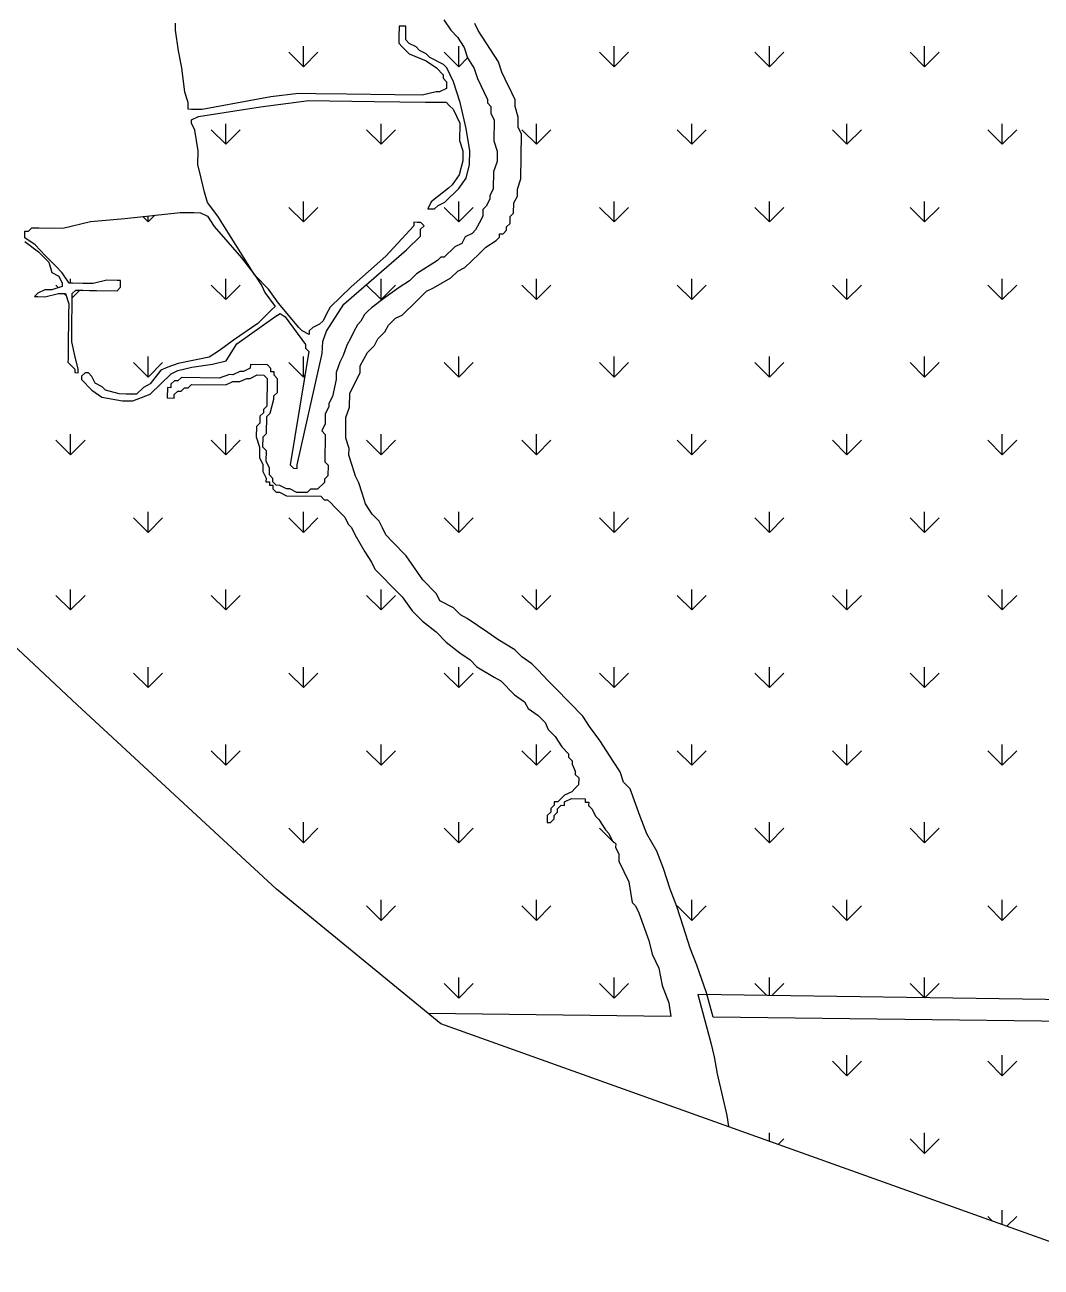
# Model space of a CAD drawing. Header units: metres. Extents: x 266558 to 272991, y 2129469 to 2134388.
# Drawn here: x 269624 to 270800, y 2129626 to 2131063 of the extents above; entities that cross this region are included whole.
import ezdxf

# ---------------------------------------------------------------- set-up
doc = ezdxf.new("R2010")
doc.units = ezdxf.units.M
doc.layers.add('MANGROOVES', color=112, linetype='Continuous')

msp = doc.modelspace()

# ---------------------------------------------------------------- linework, layer by layer
at = {"color": 3}
msp.add_lwpolyline([(270892.3, 2129625.8), (270105.5, 2129907.5), (269915.2, 2130063.3), (269685, 2130276.3), (269254.8, 2130679.7)], dxfattribs=at)
at = {"layer": 'MANGROOVES'}
for p, q in [((270109, 2131069.1, 3), (270116.8, 2131057.1, 3)), ((269798.5, 2131057.2, 3), (269798.6, 2131065.1, 3)), ((269802.2, 2131033.2, 3), (269798.5, 2131057.2, 3)), ((270057.1, 2131061.8, 3), (270057, 2131049.9, 3)), ((270065.1, 2131061.7, 3), (270057.1, 2131061.8, 3)), ((270064.9, 2131045.8, 3), (270065.1, 2131061.7, 3)), ((270116.8, 2131057.1, 3), (270124.6, 2131049, 3)), ((270148.6, 2131056.7, 3), (270144.7, 2131064.7, 3)), ((270172, 2131020.5, 3), (270148.6, 2131056.7, 3)), ((270057, 2131049.9, 3), (270056.9, 2131041.9, 3)), ((270056.9, 2131041.9, 3), (270060.8, 2131037.9, 3)), ((270060.8, 2131037.9, 3), (270064.7, 2131033.9, 3)), ((270068.8, 2131041.8, 3), (270064.9, 2131045.8, 3)), ((270076.7, 2131037.7, 3), (270068.8, 2131041.8, 3)), ((270080.7, 2131033.6, 3), (270076.7, 2131037.7, 3)), ((270124.6, 2131049, 3), (270132.4, 2131037, 3)), ((269805.9, 2131013.3, 3), (269802.2, 2131033.2, 3)), ((270064.7, 2131033.9, 3), (270068.7, 2131029.8, 3)), ((270068.7, 2131029.8, 3), (270088.5, 2131021.6, 3)), ((270088.6, 2131029.6, 3), (270080.7, 2131033.6, 3)), ((270092.5, 2131025.5, 3), (270088.6, 2131029.6, 3)), ((270108.3, 2131017.4, 3), (270092.5, 2131025.5, 3)), ((270132.4, 2131037, 3), (270136.2, 2131025, 3)), ((270136.2, 2131025, 3), (270144, 2131012.9, 3)), ((269809.5, 2130985.4, 3), (269805.9, 2131013.3, 3)), ((270088.5, 2131021.6, 3), (270100.3, 2131013.5, 3)), ((270100.3, 2131013.5, 3), (270108.1, 2131005.4, 3)), ((270112.2, 2131013.3, 3), (270108.3, 2131017.4, 3)), ((270120, 2130997.3, 3), (270112.2, 2131013.3, 3)), ((270144, 2131012.9, 3), (270147.9, 2131001, 3)), ((270175.8, 2131008.6, 3), (270172, 2131020.5, 3)), ((270179.7, 2131000.5, 3), (270175.8, 2131008.6, 3)), ((270108.1, 2131005.4, 3), (270108.1, 2131001.5, 3)), ((270108.1, 2131001.5, 3), (270112, 2130997.4, 3)), ((270112, 2130997.4, 3), (270112, 2130993.5, 3)), ((270127.6, 2130973.4, 3), (270120, 2130997.3, 3)), ((270147.9, 2131001, 3), (270151.7, 2130992.9, 3)), ((270187.4, 2130984.5, 3), (270179.7, 2131000.5, 3)), ((269813.3, 2130973.4, 3), (269809.5, 2130985.4, 3)), ((269908.9, 2130980.1, 3), (269869, 2130972.7, 3)), ((269940.8, 2130983.7, 3), (269908.9, 2130980.1, 3)), ((269960.7, 2130983.5, 3), (269940.8, 2130983.7, 3)), ((269996.5, 2130983, 3), (269960.7, 2130983.5, 3)), ((270052.2, 2130982.3, 3), (269996.5, 2130983, 3)), ((270084, 2130981.9, 3), (270052.2, 2130982.3, 3)), ((270099.9, 2130985.7, 3), (270084, 2130981.9, 3)), ((270103.9, 2130985.6, 3), (270099.9, 2130985.7, 3)), ((270111.9, 2130989.5, 3), (270103.9, 2130985.6, 3)), ((270112, 2130993.5, 3), (270111.9, 2130989.5, 3)), ((270151.7, 2130992.9, 3), (270159.5, 2130976.9, 3)), ((270191.3, 2130976.5, 3), (270187.4, 2130984.5, 3)), ((269813.2, 2130965.5, 3), (269813.3, 2130969.4, 3)), ((269817.2, 2130965.4, 3), (269813.2, 2130965.5, 3)), ((269813.3, 2130969.4, 3), (269813.3, 2130973.4, 3)), ((269825.2, 2130965.3, 3), (269817.2, 2130965.4, 3)), ((269825.1, 2130957.3, 3), (269896.8, 2130968.4, 3)), ((269829.2, 2130965.2, 3), (269825.2, 2130965.3, 3)), ((269869, 2130972.7, 3), (269829.2, 2130965.2, 3)), ((269896.8, 2130968.4, 3), (269952.6, 2130975.6, 3)), ((269952.6, 2130975.6, 3), (269976.5, 2130975.3, 3)), ((269976.5, 2130975.3, 3), (270028.2, 2130974.6, 3)), ((270028.2, 2130974.6, 3), (270087.8, 2130973.9, 3)), ((270087.8, 2130973.9, 3), (270099.8, 2130973.7, 3)), ((270099.8, 2130973.7, 3), (270111.7, 2130973.6, 3)), ((270111.7, 2130973.6, 3), (270115.6, 2130969.5, 3)), ((270115.6, 2130969.5, 3), (270119.6, 2130965.5, 3)), ((270119.6, 2130965.5, 3), (270127.3, 2130949.5, 3)), ((270134.7, 2130943.4, 3), (270127.6, 2130973.4, 3)), ((270159.5, 2130976.9, 3), (270159.4, 2130973, 3)), ((270159.4, 2130973, 3), (270163.4, 2130968.9, 3)), ((270163.4, 2130968.9, 3), (270163.3, 2130961, 3)), ((270191.2, 2130968.6, 3), (270191.3, 2130976.5, 3)), ((270195, 2130956.6, 3), (270191.2, 2130968.6, 3)), ((269817, 2130949.5, 3), (269817.1, 2130953.5, 3)), ((269817.1, 2130953.5, 3), (269825.1, 2130957.3, 3)), ((270163.3, 2130961, 3), (270167.1, 2130953, 3)), ((270167.1, 2130953, 3), (270166.8, 2130929.1, 3)), ((270194.9, 2130944.7, 3), (270195, 2130956.6, 3)), ((269820.9, 2130941.5, 3), (269817, 2130949.5, 3)), ((269824.6, 2130917.6, 3), (269820.9, 2130941.5, 3)), ((270127.3, 2130949.5, 3), (270127.1, 2130929.6, 3)), ((270138.8, 2130917.5, 3), (270134.7, 2130943.4, 3)), ((270198.8, 2130936.6, 3), (270194.9, 2130944.7, 3)), ((270198.1, 2130884.9, 3), (270198.8, 2130936.6, 3)), ((270127.1, 2130929.6, 3), (270130.9, 2130917.6, 3)), ((270166.8, 2130929.1, 3), (270170.7, 2130917.1, 3)), ((269824.4, 2130901.6, 3), (269824.6, 2130917.6, 3)), ((270130.9, 2130917.6, 3), (270130.7, 2130905.7, 3)), ((270138.6, 2130901.6, 3), (270138.8, 2130917.5, 3)), ((270170.7, 2130917.1, 3), (270170.5, 2130905.2, 3)), ((269828.1, 2130885.7, 3), (269824.4, 2130901.6, 3)), ((270130.7, 2130905.7, 3), (270126.6, 2130889.8, 3)), ((270134.5, 2130885.7, 3), (270138.6, 2130901.6, 3)), ((270170.5, 2130905.2, 3), (270166.4, 2130893.3, 3)), ((269831.9, 2130869.7, 3), (269828.1, 2130885.7, 3)), ((270126.6, 2130889.8, 3), (270118.4, 2130878, 3)), ((270126.4, 2130873.9, 3), (270134.5, 2130885.7, 3)), ((270166.4, 2130893.3, 3), (270166.1, 2130873.4, 3)), ((270194, 2130873, 3), (270198.1, 2130884.9, 3)), ((269835.7, 2130857.7, 3), (269831.9, 2130869.7, 3)), ((270114.4, 2130874.1, 3), (270094.3, 2130858.4, 3)), ((270110.2, 2130858.2, 3), (270126.4, 2130873.9, 3)), ((270118.4, 2130878, 3), (270114.4, 2130874.1, 3)), ((270166.1, 2130873.4, 3), (270162, 2130865.5, 3)), ((270162, 2130865.5, 3), (270162, 2130861.5, 3)), ((270189.8, 2130857.2, 3), (270193.9, 2130865.1, 3)), ((270193.9, 2130865.1, 3), (270194, 2130873, 3)), ((269847.5, 2130841.7, 3), (269835.7, 2130857.7, 3)), ((270094.3, 2130858.4, 3), (270090.2, 2130850.5, 3)), ((270090.2, 2130850.5, 3), (270098.2, 2130850.4, 3)), ((270098.2, 2130850.4, 3), (270102.2, 2130854.3, 3)), ((270102.2, 2130854.3, 3), (270110.2, 2130858.2, 3)), ((270157.9, 2130853.6, 3), (270153.9, 2130849.7, 3)), ((270162, 2130861.5, 3), (270157.9, 2130853.6, 3)), ((270189.6, 2130845.2, 3), (270189.8, 2130857.2, 3)), ((269700.2, 2130835.6, 3), (269740, 2130839.1, 3)), ((269740, 2130839.1, 3), (269771.9, 2130842.6, 3)), ((269771.9, 2130842.6, 3), (269803.8, 2130846.2, 3)), ((269803.8, 2130846.2, 3), (269807.7, 2130846.2, 3)), ((269807.7, 2130846.2, 3), (269815.7, 2130846.1, 3)), ((269815.7, 2130846.1, 3), (269819.7, 2130846, 3)), ((269819.7, 2130846, 3), (269827.6, 2130845.9, 3)), ((269827.6, 2130845.9, 3), (269835.5, 2130841.8, 3)), ((269835.5, 2130841.8, 3), (269843.3, 2130829.8, 3)), ((269855.3, 2130829.6, 3), (269847.5, 2130841.7, 3)), ((270153.8, 2130841.7, 3), (270149.7, 2130833.8, 3)), ((270153.9, 2130849.7, 3), (270153.8, 2130841.7, 3)), ((270185.5, 2130833.4, 3), (270185.6, 2130841.3, 3)), ((270185.6, 2130841.3, 3), (270189.6, 2130845.2, 3)), ((269624.4, 2130820.7, 3), (269624.5, 2130824.6, 3)), ((269624.5, 2130824.6, 3), (269628.4, 2130824.6, 3)), ((269628.4, 2130824.6, 3), (269632.5, 2130828.5, 3)), ((269632.5, 2130828.5, 3), (269640.4, 2130828.4, 3)), ((269640.4, 2130828.4, 3), (269668.3, 2130828, 3)), ((269668.3, 2130828, 3), (269700.2, 2130835.6, 3)), ((269843.3, 2130829.8, 3), (269874.7, 2130793.6, 3)), ((269890.4, 2130773.5, 3), (269855.3, 2130829.6, 3)), ((270074.1, 2130830.8, 3), (270041.8, 2130795.4, 3)), ((270078.1, 2130834.7, 3), (270074.1, 2130834.8, 3)), ((270074.1, 2130834.8, 3), (270074.1, 2130830.8, 3)), ((270082.1, 2130834.7, 3), (270078.1, 2130834.7, 3)), ((270081.9, 2130818.8, 3), (270082, 2130826.7, 3)), ((270082, 2130826.7, 3), (270086, 2130830.7, 3)), ((270086, 2130830.7, 3), (270082.1, 2130834.7, 3)), ((270141.6, 2130822, 3), (270133.6, 2130818.1, 3)), ((270145.6, 2130825.9, 3), (270141.6, 2130822, 3)), ((270149.7, 2130833.8, 3), (270145.6, 2130825.9, 3)), ((270173.4, 2130817.6, 3), (270173.4, 2130821.6, 3)), ((270173.4, 2130821.6, 3), (270177.4, 2130821.5, 3)), ((270177.4, 2130821.5, 3), (270181.4, 2130825.5, 3)), ((270181.4, 2130825.5, 3), (270181.5, 2130829.4, 3)), ((270181.5, 2130829.4, 3), (270185.5, 2130833.4, 3)), ((269624.3, 2130812.7, 3), (269640.1, 2130800.6, 3)), ((269624.4, 2130816.7, 3), (269624.4, 2130820.7, 3)), ((269636.2, 2130808.6, 3), (269624.4, 2130816.7, 3)), ((269648, 2130796.5, 3), (269636.2, 2130808.6, 3)), ((270065.8, 2130803.1, 3), (270081.9, 2130818.8, 3)), ((270129.5, 2130810.2, 3), (270121.5, 2130806.3, 3)), ((270133.6, 2130818.1, 3), (270129.5, 2130810.2, 3)), ((270157.3, 2130805.9, 3), (270169.3, 2130813.7, 3)), ((270169.3, 2130813.7, 3), (270173.4, 2130817.6, 3)), ((269640.1, 2130800.6, 3), (269651.9, 2130788.5, 3)), ((269659.8, 2130784.4, 3), (269648, 2130796.5, 3)), ((269874.7, 2130793.6, 3), (269890.4, 2130773.5, 3)), ((269993.1, 2130739.9, 3), (270065.8, 2130803.1, 3)), ((270041.8, 2130795.4, 3), (270001.6, 2130760.1, 3)), ((270105.4, 2130794.6, 3), (270101.4, 2130790.7, 3)), ((270109.4, 2130794.5, 3), (270105.4, 2130794.6, 3)), ((270121.5, 2130806.3, 3), (270109.4, 2130794.5, 3)), ((270133.1, 2130782.3, 3), (270149.2, 2130798, 3)), ((270149.2, 2130798, 3), (270153.3, 2130801.9, 3)), ((270153.3, 2130801.9, 3), (270157.3, 2130805.9, 3)), ((269651.9, 2130788.5, 3), (269655.7, 2130776.5, 3)), ((269667.6, 2130776.3, 3), (269659.8, 2130784.4, 3)), ((270101.4, 2130790.7, 3), (270077.3, 2130775.1, 3)), ((270117.1, 2130770.6, 3), (270125.1, 2130778.4, 3)), ((270125.1, 2130778.4, 3), (270133.1, 2130782.3, 3)), ((269655.7, 2130776.5, 3), (269663.6, 2130772.4, 3)), ((269663.6, 2130772.4, 3), (269667.5, 2130764.4, 3)), ((269667.5, 2130764.4, 3), (269667.4, 2130760.4, 3)), ((269675.4, 2130764.3, 3), (269667.6, 2130776.3, 3)), ((269679.4, 2130764.2, 3), (269675.4, 2130764.3, 3)), ((269691.3, 2130764.1, 3), (269679.4, 2130764.2, 3)), ((269703.3, 2130763.9, 3), (269691.3, 2130764.1, 3)), ((269719.2, 2130767.7, 3), (269703.3, 2130763.9, 3)), ((269731.1, 2130767.6, 3), (269719.2, 2130767.7, 3)), ((269735.1, 2130767.5, 3), (269731.1, 2130767.6, 3)), ((269735.1, 2130763.5, 3), (269735.1, 2130767.5, 3)), ((269890.4, 2130773.5, 3), (269898.2, 2130761.4, 3)), ((269906.1, 2130757.4, 3), (269890.4, 2130773.5, 3)), ((270069.3, 2130767.2, 3), (270057.3, 2130759.4, 3)), ((270073.3, 2130771.1, 3), (270069.3, 2130767.2, 3)), ((270077.3, 2130775.1, 3), (270073.3, 2130771.1, 3)), ((270097, 2130758.9, 3), (270117.1, 2130770.6, 3)), ((269639.5, 2130752.8, 3), (269635.4, 2130748.9, 3)), ((269647.5, 2130756.7, 3), (269639.5, 2130752.8, 3)), ((269647.4, 2130748.7, 3), (269663.3, 2130752.5, 3)), ((269655.4, 2130756.6, 3), (269647.5, 2130756.7, 3)), ((269667.4, 2130760.4, 3), (269655.4, 2130756.6, 3)), ((269663.3, 2130752.5, 3), (269671.3, 2130752.4, 3)), ((269671.3, 2130752.4, 3), (269675.1, 2130740.4, 3)), ((269679.2, 2130752.3, 3), (269683.3, 2130756.2, 3)), ((269679.2, 2130748.3, 3), (269679.2, 2130752.3, 3)), ((269683.3, 2130756.2, 3), (269691.2, 2130756.1, 3)), ((269691.2, 2130756.1, 3), (269699.2, 2130756, 3)), ((269699.2, 2130756, 3), (269707.1, 2130755.9, 3)), ((269707.1, 2130755.9, 3), (269731, 2130755.6, 3)), ((269731, 2130755.6, 3), (269735, 2130759.6, 3)), ((269735, 2130759.6, 3), (269735.1, 2130763.5, 3)), ((269898.2, 2130761.4, 3), (269902, 2130753.4, 3)), ((269902, 2130753.4, 3), (269913.8, 2130737.4, 3)), ((269917.8, 2130741.3, 3), (269906.1, 2130757.4, 3)), ((270001.6, 2130760.1, 3), (269977.4, 2130736.6, 3)), ((270057.3, 2130759.4, 3), (270041.2, 2130747.7, 3)), ((270076.9, 2130743.2, 3), (270089, 2130755, 3)), ((270089, 2130755, 3), (270097, 2130758.9, 3)), ((269635.4, 2130748.9, 3), (269639.4, 2130748.8, 3)), ((269639.4, 2130748.8, 3), (269647.4, 2130748.7, 3)), ((269675.1, 2130740.4, 3), (269675, 2130728.5, 3)), ((269678.8, 2130720.5, 3), (269679, 2130736.4, 3)), ((269679, 2130736.4, 3), (269679.1, 2130740.4, 3)), ((269679.1, 2130740.4, 3), (269679.2, 2130748.3, 3)), ((269913.8, 2130737.4, 3), (269909.7, 2130733.4, 3)), ((269941.3, 2130713.1, 3), (269917.8, 2130741.3, 3)), ((269973.1, 2130708.8, 3), (269993.1, 2130739.9, 3)), ((269977.4, 2130736.6, 3), (269973.3, 2130728.7, 3)), ((270025.1, 2130735.9, 3), (270021.1, 2130732, 3)), ((270041.2, 2130747.7, 3), (270025.1, 2130735.9, 3)), ((270060.8, 2130727.5, 3), (270076.9, 2130743.2, 3)), ((269675, 2130728.5, 3), (269674.7, 2130712.6, 3)), ((269869.4, 2130694.2, 3), (269913.6, 2130725.4, 3)), ((269909.7, 2130733.4, 3), (269893.6, 2130717.7, 3)), ((269913.6, 2130725.4, 3), (269919.6, 2130729.3, 3)), ((269919.6, 2130729.3, 3), (269925.5, 2130725.3, 3)), ((269925.5, 2130725.3, 3), (269949, 2130693.2, 3)), ((269973.3, 2130728.7, 3), (269969.2, 2130720.7, 3)), ((270017.1, 2130728.1, 3), (270013, 2130720.2, 3)), ((270021.1, 2130732, 3), (270017.1, 2130728.1, 3)), ((270044.8, 2130715.8, 3), (270052.8, 2130723.7, 3)), ((270052.8, 2130723.7, 3), (270060.8, 2130727.5, 3)), ((269674.7, 2130712.6, 3), (269674.6, 2130704.6, 3)), ((269678.5, 2130696.6, 3), (269678.8, 2130720.5, 3)), ((269893.6, 2130717.7, 3), (269865.5, 2130698.2, 3)), ((269945.2, 2130709.1, 3), (269941.3, 2130713.1, 3)), ((269953.1, 2130705, 3), (269945.2, 2130709.1, 3)), ((269953.2, 2130709, 3), (269953.1, 2130705, 3)), ((269957.2, 2130712.9, 3), (269953.2, 2130709, 3)), ((269965.2, 2130716.8, 3), (269957.2, 2130712.9, 3)), ((269969.2, 2130720.7, 3), (269965.2, 2130716.8, 3)), ((269968.9, 2130696.9, 3), (269973.1, 2130708.8, 3)), ((270004.9, 2130708.4, 3), (270000.8, 2130700.4, 3)), ((270009, 2130716.3, 3), (270004.9, 2130708.4, 3)), ((270013, 2130720.2, 3), (270009, 2130716.3, 3)), ((270032.6, 2130700, 3), (270040.7, 2130707.9, 3)), ((270040.7, 2130707.9, 3), (270044.8, 2130715.8, 3)), ((269674.5, 2130692.7, 3), (269674.4, 2130684.7, 3)), ((269674.6, 2130704.6, 3), (269674.5, 2130692.7, 3)), ((269682.3, 2130680.7, 3), (269678.5, 2130696.6, 3)), ((269865.5, 2130698.2, 3), (269849.5, 2130686.5, 3)), ((269857.3, 2130674.4, 3), (269869.4, 2130694.2, 3)), ((269949, 2130693.2, 3), (269948.9, 2130689.2, 3)), ((269968.3, 2130682.8, 3), (269968.9, 2130696.9, 3)), ((269996.7, 2130692.5, 3), (269992.6, 2130680.7, 3)), ((270000.8, 2130700.4, 3), (269996.7, 2130692.5, 3)), ((270028.5, 2130692.1, 3), (270032.6, 2130700, 3)), ((269674.4, 2130684.7, 3), (269674.3, 2130680.8, 3)), ((269674.3, 2130680.8, 3), (269674.3, 2130676.8, 3)), ((269686.1, 2130664.7, 3), (269682.3, 2130680.7, 3)), ((269837.4, 2130678.7, 3), (269801.5, 2130671.2, 3)), ((269849.5, 2130686.5, 3), (269837.4, 2130678.7, 3)), ((269952.9, 2130685.1, 3), (269931.3, 2130554.1, 3)), ((269939.3, 2130554, 3), (269968.3, 2130682.8, 3)), ((269948.9, 2130689.2, 3), (269952.9, 2130685.1, 3)), ((269992.6, 2130680.7, 3), (269988.5, 2130672.8, 3)), ((270016.4, 2130676.4, 3), (270020.5, 2130684.3, 3)), ((270020.5, 2130684.3, 3), (270028.5, 2130692.1, 3)), ((269674.3, 2130676.8, 3), (269674.2, 2130672.8, 3)), ((269674.2, 2130672.8, 3), (269678.2, 2130668.8, 3)), ((269678.2, 2130668.8, 3), (269682.1, 2130664.7, 3)), ((269682.1, 2130664.7, 3), (269682, 2130660.8, 3)), ((269686, 2130660.7, 3), (269686.1, 2130664.7, 3)), ((269781.5, 2130663.5, 3), (269769.4, 2130647.7, 3)), ((269789.5, 2130667.3, 3), (269781.5, 2130663.5, 3)), ((269801.5, 2130671.2, 3), (269789.5, 2130667.3, 3)), ((269801.4, 2130663.2, 3), (269817.4, 2130667, 3)), ((269817.4, 2130667, 3), (269841.3, 2130670.7, 3)), ((269841.3, 2130670.7, 3), (269857.3, 2130674.4, 3)), ((269885, 2130666.1, 3), (269877, 2130662.2, 3)), ((269885.1, 2130670.1, 3), (269885, 2130666.1, 3)), ((269904.9, 2130669.8, 3), (269885.1, 2130670.1, 3)), ((269908.9, 2130665.8, 3), (269904.9, 2130669.8, 3)), ((269908.8, 2130661.8, 3), (269908.9, 2130665.8, 3)), ((269988.5, 2130672.8, 3), (269984.4, 2130660.9, 3)), ((270012.2, 2130660.5, 3), (270012.3, 2130668.5, 3)), ((270012.3, 2130668.5, 3), (270016.4, 2130676.4, 3)), ((269682, 2130660.8, 3), (269686, 2130660.7, 3)), ((269694, 2130660.6, 3), (269689.9, 2130656.7, 3)), ((269689.9, 2130656.7, 3), (269689.9, 2130652.7, 3)), ((269689.9, 2130652.7, 3), (269701.7, 2130640.6, 3)), ((269698, 2130660.6, 3), (269694, 2130660.6, 3)), ((269701.9, 2130656.5, 3), (269698, 2130660.6, 3)), ((269705.8, 2130648.5, 3), (269701.9, 2130656.5, 3)), ((269769.2, 2130635.8, 3), (269793.4, 2130659.3, 3)), ((269797.3, 2130651.3, 3), (269793.3, 2130647.4, 3)), ((269793.4, 2130659.3, 3), (269801.4, 2130663.2, 3)), ((269801.3, 2130651.3, 3), (269797.3, 2130651.3, 3)), ((269805.3, 2130655.2, 3), (269801.3, 2130651.3, 3)), ((269849, 2130654.6, 3), (269805.3, 2130655.2, 3)), ((269861, 2130658.5, 3), (269849, 2130654.6, 3)), ((269856.9, 2130646.6, 3), (269864.9, 2130650.5, 3)), ((269865, 2130658.4, 3), (269861, 2130658.5, 3)), ((269864.9, 2130650.5, 3), (269872.9, 2130650.4, 3)), ((269873, 2130662.3, 3), (269865, 2130658.4, 3)), ((269872.9, 2130650.4, 3), (269880.9, 2130654.2, 3)), ((269877, 2130662.2, 3), (269873, 2130662.3, 3)), ((269880.9, 2130654.2, 3), (269884.8, 2130654.2, 3)), ((269884.8, 2130654.2, 3), (269892.9, 2130658.1, 3)), ((269892.9, 2130658.1, 3), (269900.8, 2130658, 3)), ((269900.8, 2130658, 3), (269904.7, 2130653.9, 3)), ((269904.7, 2130653.9, 3), (269904.3, 2130622.1, 3)), ((269912.8, 2130661.8, 3), (269908.8, 2130661.8, 3)), ((269912.7, 2130657.8, 3), (269912.8, 2130661.8, 3)), ((269916.7, 2130653.8, 3), (269912.7, 2130657.8, 3)), ((269916.5, 2130637.9, 3), (269916.7, 2130653.8, 3)), ((269984.3, 2130652.9, 3), (269980.1, 2130633.1, 3)), ((269984.4, 2130660.9, 3), (269984.3, 2130652.9, 3)), ((270004.1, 2130644.7, 3), (270012.2, 2130660.5, 3)), ((269701.7, 2130640.6, 3), (269713.5, 2130632.5, 3)), ((269713.7, 2130644.4, 3), (269705.8, 2130648.5, 3)), ((269717.6, 2130640.4, 3), (269713.7, 2130644.4, 3)), ((269733.4, 2130636.2, 3), (269717.6, 2130640.4, 3)), ((269741.4, 2130636.1, 3), (269733.4, 2130636.2, 3)), ((269753.3, 2130636, 3), (269741.4, 2130636.1, 3)), ((269749.3, 2130628.1, 3), (269769.2, 2130635.8, 3)), ((269761.4, 2130643.8, 3), (269753.3, 2130636, 3)), ((269769.4, 2130647.7, 3), (269761.4, 2130643.8, 3)), ((269789.2, 2130643.5, 3), (269789.1, 2130631.5, 3)), ((269793.2, 2130643.4, 3), (269789.2, 2130643.5, 3)), ((269793.3, 2130647.4, 3), (269793.2, 2130643.4, 3)), ((269797, 2130631.4, 3), (269797.1, 2130635.4, 3)), ((269797.1, 2130635.4, 3), (269801.1, 2130639.3, 3)), ((269801.1, 2130639.3, 3), (269805.1, 2130639.3, 3)), ((269805.1, 2130639.3, 3), (269809.1, 2130643.2, 3)), ((269809.1, 2130643.2, 3), (269813.1, 2130643.2, 3)), ((269813.1, 2130643.2, 3), (269817.1, 2130647.1, 3)), ((269817.1, 2130647.1, 3), (269856.9, 2130646.6, 3)), ((269912.4, 2130633.9, 3), (269916.5, 2130637.9, 3)), ((269999.8, 2130620.9, 3), (270000, 2130636.8, 3)), ((270000, 2130636.8, 3), (270004.1, 2130644.7, 3)), ((269713.5, 2130632.5, 3), (269737.3, 2130628.2, 3)), ((269737.3, 2130628.2, 3), (269749.3, 2130628.1, 3)), ((269789.1, 2130631.5, 3), (269797, 2130631.4, 3)), ((269904.3, 2130622.1, 3), (269900.3, 2130618.2, 3)), ((269908.2, 2130614.1, 3), (269912.4, 2130630, 3)), ((269912.4, 2130630, 3), (269912.4, 2130633.9, 3)), ((269975.9, 2130621.2, 3), (269971.8, 2130613.3, 3)), ((269976, 2130625.2, 3), (269975.9, 2130621.2, 3)), ((269980.1, 2130633.1, 3), (269976, 2130625.2, 3)), ((269995.7, 2130609, 3), (269999.8, 2130620.9, 3)), ((269896.2, 2130610.3, 3), (269896.1, 2130602.3, 3)), ((269900.2, 2130614.2, 3), (269896.2, 2130610.3, 3)), ((269900.3, 2130618.2, 3), (269900.2, 2130614.2, 3)), ((269903.9, 2130590.3, 3), (269904.2, 2130610.2, 3)), ((269904.2, 2130610.2, 3), (269908.2, 2130614.1, 3)), ((269971.8, 2130613.3, 3), (269971.7, 2130601.4, 3)), ((269995.4, 2130585.1, 3), (269995.7, 2130609, 3)), ((269892.1, 2130598.4, 3), (269891.9, 2130586.5, 3)), ((269896.1, 2130602.3, 3), (269892.1, 2130598.4, 3)), ((269971.7, 2130601.4, 3), (269967.6, 2130593.4, 3)), ((269967.6, 2130593.4, 3), (269971.5, 2130589.4, 3)), ((269891.9, 2130586.5, 3), (269895.8, 2130574.5, 3)), ((269899.7, 2130574.4, 3), (269899.9, 2130586.4, 3)), ((269899.9, 2130586.4, 3), (269903.9, 2130590.3, 3)), ((269971.5, 2130589.4, 3), (269971.1, 2130557.6, 3)), ((269999.2, 2130573.1, 3), (269995.4, 2130585.1, 3)), ((269895.8, 2130574.5, 3), (269895.6, 2130562.5, 3)), ((269903.7, 2130570.4, 3), (269899.7, 2130574.4, 3)), ((269903.5, 2130558.5, 3), (269903.7, 2130570.4, 3)), ((269999.1, 2130565.2, 3), (269999.2, 2130573.1, 3)), ((270002.9, 2130553.2, 3), (269999.1, 2130565.2, 3)), ((269895.6, 2130562.5, 3), (269899.5, 2130554.5, 3)), ((269899.5, 2130554.5, 3), (269899.4, 2130546.6, 3)), ((269907.4, 2130550.4, 3), (269903.5, 2130558.5, 3)), ((269907.3, 2130542.5, 3), (269907.4, 2130550.4, 3)), ((269931.3, 2130554.1, 3), (269935.2, 2130550.1, 3)), ((269935.2, 2130550.1, 3), (269939.2, 2130550, 3)), ((269939.2, 2130550, 3), (269939.3, 2130554, 3)), ((269971.1, 2130557.6, 3), (269975.1, 2130553.6, 3)), ((269975.1, 2130553.6, 3), (269974.9, 2130541.6, 3)), ((270006.7, 2130541.2, 3), (270002.9, 2130553.2, 3)), ((269899.4, 2130546.6, 3), (269903.3, 2130538.6, 3)), ((269903.3, 2130538.6, 3), (269903.2, 2130534.6, 3)), ((269903.2, 2130534.6, 3), (269907.2, 2130534.5, 3)), ((269907.2, 2130534.5, 3), (269907.1, 2130530.6, 3)), ((269911.2, 2130538.5, 3), (269907.3, 2130542.5, 3)), ((269911.2, 2130534.5, 3), (269911.2, 2130538.5, 3)), ((269915.1, 2130530.5, 3), (269911.2, 2130534.5, 3)), ((269970.9, 2130537.7, 3), (269970.8, 2130533.7, 3)), ((269974.9, 2130541.6, 3), (269970.9, 2130537.7, 3)), ((270010.6, 2130533.2, 3), (270006.7, 2130541.2, 3)), ((269907.1, 2130530.6, 3), (269911.1, 2130530.5, 3)), ((269911.1, 2130530.5, 3), (269911.1, 2130526.5, 3)), ((269911.1, 2130526.5, 3), (269915, 2130522.5, 3)), ((269915, 2130522.5, 3), (269919, 2130522.4, 3)), ((269919.1, 2130530.4, 3), (269915.1, 2130530.5, 3)), ((269919, 2130522.4, 3), (269926.9, 2130518.4, 3)), ((269927, 2130526.3, 3), (269919.1, 2130530.4, 3)), ((269930.9, 2130526.3, 3), (269927, 2130526.3, 3)), ((269938.9, 2130522.2, 3), (269930.9, 2130526.3, 3)), ((269950.8, 2130522, 3), (269938.9, 2130522.2, 3)), ((269954.8, 2130526, 3), (269950.8, 2130522, 3)), ((269962.8, 2130525.9, 3), (269954.8, 2130526, 3)), ((269970.8, 2130533.7, 3), (269962.8, 2130525.9, 3)), ((270014.4, 2130521.2, 3), (270010.6, 2130533.2, 3)), ((270018.2, 2130509.2, 3), (270014.4, 2130521.2, 3)), ((269926.9, 2130518.4, 3), (269966.6, 2130517.9, 3)), ((269966.6, 2130517.9, 3), (269970.6, 2130513.8, 3)), ((269970.6, 2130513.8, 3), (269974.5, 2130513.8, 3)), ((269974.5, 2130513.8, 3), (269978.5, 2130509.8, 3)), ((269978.5, 2130509.8, 3), (269982.4, 2130505.7, 3)), ((269982.4, 2130505.7, 3), (269990.3, 2130497.7, 3)), ((270026.1, 2130497.2, 3), (270018.2, 2130509.2, 3)), ((269990.3, 2130497.7, 3), (269994.2, 2130493.6, 3)), ((269994.2, 2130493.6, 3), (269998.1, 2130485.6, 3)), ((270030, 2130493.2, 3), (270026.1, 2130497.2, 3)), ((270033.9, 2130489.1, 3), (270030, 2130493.2, 3)), ((269998.1, 2130485.6, 3), (270002, 2130481.6, 3)), ((270002, 2130481.6, 3), (270005.9, 2130473.6, 3)), ((270037.8, 2130481.1, 3), (270033.9, 2130489.1, 3)), ((270041.7, 2130473.1, 3), (270037.8, 2130481.1, 3)), ((270005.9, 2130473.6, 3), (270017.5, 2130453.5, 3)), ((270049.5, 2130465.1, 3), (270041.7, 2130473.1, 3)), ((270065.2, 2130449, 3), (270049.5, 2130465.1, 3)), ((270017.5, 2130453.5, 3), (270025.3, 2130441.5, 3)), ((270084.7, 2130420.9, 3), (270065.2, 2130449, 3)), ((270025.3, 2130441.5, 3), (270029.2, 2130433.5, 3)), ((270029.2, 2130433.5, 3), (270037.1, 2130425.4, 3)), ((270037.1, 2130425.4, 3), (270048.8, 2130413.4, 3)), ((270100.5, 2130404.7, 3), (270084.7, 2130420.9, 3)), ((270048.8, 2130413.4, 3), (270060.6, 2130401.3, 3)), ((270104.3, 2130396.7, 3), (270100.5, 2130404.7, 3)), ((270060.6, 2130401.3, 3), (270072.4, 2130385.2, 3)), ((270120.1, 2130388.6, 3), (270104.3, 2130396.7, 3)), ((270072.4, 2130385.2, 3), (270084.1, 2130373.1, 3)), ((270128, 2130380.5, 3), (270120.1, 2130388.6, 3)), ((270135.9, 2130376.4, 3), (270128, 2130380.5, 3)), ((270159.6, 2130360.2, 3), (270135.9, 2130376.4, 3)), ((270084.1, 2130373.1, 3), (270099.9, 2130361, 3)), ((270099.9, 2130361, 3), (270111.7, 2130348.9, 3)), ((270111.7, 2130348.9, 3), (270127.4, 2130336.8, 3)), ((270171.4, 2130352.1, 3), (270159.6, 2130360.2, 3)), ((270191.1, 2130339.9, 3), (270171.4, 2130352.1, 3)), ((270127.4, 2130336.8, 3), (270139.3, 2130328.6, 3)), ((270199, 2130331.9, 3), (270191.1, 2130339.9, 3)), ((270139.3, 2130328.6, 3), (270147.1, 2130320.6, 3)), ((270147.1, 2130320.6, 3), (270166.9, 2130308.4, 3)), ((270210.8, 2130323.8, 3), (270199, 2130331.9, 3)), ((270218.7, 2130315.7, 3), (270210.8, 2130323.8, 3)), ((270166.9, 2130308.4, 3), (270174.8, 2130304.3, 3)), ((270174.8, 2130304.3, 3), (270190.5, 2130288.2, 3)), ((270222.6, 2130311.7, 3), (270218.7, 2130315.7, 3)), ((270230.4, 2130303.6, 3), (270222.6, 2130311.7, 3)), ((270238.3, 2130295.5, 3), (270230.4, 2130303.6, 3)), ((270269.7, 2130263.3, 3), (270238.3, 2130295.5, 3)), ((270190.5, 2130288.2, 3), (270202.3, 2130280.1, 3)), ((270202.3, 2130280.1, 3), (270206.2, 2130272.1, 3)), ((270206.2, 2130272.1, 3), (270218, 2130264, 3)), ((270218, 2130264, 3), (270225.9, 2130255.9, 3)), ((270277.5, 2130251.3, 3), (270269.7, 2130263.3, 3)), ((270225.9, 2130255.9, 3), (270229.7, 2130247.9, 3)), ((270229.7, 2130247.9, 3), (270237.6, 2130239.9, 3)), ((270289.2, 2130235.2, 3), (270277.5, 2130251.3, 3)), ((270237.6, 2130239.9, 3), (270245.4, 2130227.8, 3)), ((270297, 2130223.2, 3), (270289.2, 2130235.2, 3)), ((270245.4, 2130227.8, 3), (270253.2, 2130219.8, 3)), ((270253.2, 2130219.8, 3), (270253.2, 2130215.8, 3)), ((270304.8, 2130211.1, 3), (270297, 2130223.2, 3)), ((270253.2, 2130215.8, 3), (270257.1, 2130211.8, 3)), ((270257.1, 2130211.8, 3), (270257.1, 2130207.8, 3)), ((270257.1, 2130207.8, 3), (270260.9, 2130199.8, 3)), ((270312.6, 2130199.1, 3), (270304.8, 2130211.1, 3)), ((270260.9, 2130199.8, 3), (270260.9, 2130195.8, 3)), ((270260.9, 2130195.8, 3), (270264.8, 2130191.8, 3)), ((270264.8, 2130191.8, 3), (270264.7, 2130183.8, 3)), ((270316.5, 2130187.1, 3), (270312.6, 2130199.1, 3)), ((270256.7, 2130175.9, 3), (270248.6, 2130172.1, 3)), ((270260.7, 2130179.9, 3), (270256.7, 2130175.9, 3)), ((270264.7, 2130183.8, 3), (270260.7, 2130179.9, 3)), ((270324.3, 2130179.1, 3), (270316.5, 2130187.1, 3)), ((270335.8, 2130147.1, 3), (270324.3, 2130179.1, 3)), ((270240.6, 2130164.2, 3), (270236.6, 2130164.3, 3)), ((270236.6, 2130164.3, 3), (270236.6, 2130160.3, 3)), ((270244.6, 2130168.1, 3), (270240.6, 2130164.2, 3)), ((270248.6, 2130172.1, 3), (270244.6, 2130168.1, 3)), ((270248.5, 2130164.1, 3), (270256.6, 2130168, 3)), ((270248.5, 2130160.1, 3), (270248.5, 2130164.1, 3)), ((270256.6, 2130168, 3), (270272.5, 2130167.8, 3)), ((270272.5, 2130167.8, 3), (270272.4, 2130163.8, 3)), ((270272.4, 2130163.8, 3), (270276.4, 2130163.8, 3)), ((270276.4, 2130163.8, 3), (270276.3, 2130159.8, 3)), ((270228.5, 2130148.5, 3), (270228.4, 2130140.5, 3)), ((270232.5, 2130152.4, 3), (270228.5, 2130148.5, 3)), ((270236.6, 2130160.3, 3), (270232.5, 2130156.4, 3)), ((270232.5, 2130156.4, 3), (270232.5, 2130152.4, 3)), ((270236.4, 2130148.4, 3), (270240.4, 2130152.3, 3)), ((270236.4, 2130144.4, 3), (270236.4, 2130148.4, 3)), ((270240.4, 2130152.3, 3), (270240.5, 2130156.3, 3)), ((270240.5, 2130156.3, 3), (270244.5, 2130160.2, 3)), ((270244.5, 2130160.2, 3), (270248.5, 2130160.1, 3)), ((270276.3, 2130159.8, 3), (270280.3, 2130155.8, 3)), ((270280.3, 2130155.8, 3), (270284.1, 2130147.7, 3)), ((270284.1, 2130147.7, 3), (270288.1, 2130143.7, 3)), ((270343.5, 2130127.1, 3), (270335.8, 2130147.1, 3)), ((270228.4, 2130140.5, 3), (270232.3, 2130140.4, 3)), ((270232.3, 2130140.4, 3), (270236.4, 2130144.4, 3)), ((270288.1, 2130143.7, 3), (270295.9, 2130131.7, 3)), ((270295.9, 2130131.7, 3), (270299.8, 2130127.6, 3)), ((270299.8, 2130127.6, 3), (270303.7, 2130119.6, 3)), ((270303.7, 2130119.6, 3), (270307.6, 2130115.6, 3)), ((270355.2, 2130107, 3), (270343.5, 2130127.1, 3)), ((270307.6, 2130115.6, 3), (270307.5, 2130111.6, 3)), ((270307.5, 2130111.6, 3), (270311.4, 2130103.6, 3)), ((270311.4, 2130103.6, 3), (270311.3, 2130095.7, 3)), ((270362.9, 2130087.1, 3), (270355.2, 2130107, 3)), ((270311.3, 2130095.7, 3), (270322.9, 2130071.6, 3)), ((270370.6, 2130063.1, 3), (270362.9, 2130087.1, 3)), ((270322.9, 2130071.6, 3), (270326.6, 2130047.7, 3)), ((270378.3, 2130043.1, 3), (270370.6, 2130063.1, 3)), ((270326.6, 2130047.7, 3), (270330.5, 2130043.7, 3)), ((270330.5, 2130043.7, 3), (270334.4, 2130035.7, 3)), ((270334.4, 2130035.7, 3), (270345.9, 2130003.7, 3)), ((270385.9, 2130019.1, 3), (270378.3, 2130043.1, 3)), ((270393.6, 2129995.1, 3), (270385.9, 2130019.1, 3)), ((270345.9, 2130003.7, 3), (270349.7, 2129987.8, 3)), ((270401.3, 2129975.2, 3), (270393.6, 2129995.1, 3)), ((270349.7, 2129987.8, 3), (270357.5, 2129971.7, 3)), ((270412.8, 2129943.2, 3), (270401.3, 2129975.2, 3)), ((270357.5, 2129971.7, 3), (270361.2, 2129951.8, 3)), ((270361.2, 2129951.8, 3), (270368.9, 2129931.8, 3)), ((270368.9, 2129931.8, 3), (270371.3, 2129915.9, 3)), ((270930, 2129933.6, 3), (270402.5, 2129941.3, 3)), ((270402.5, 2129941.3, 3), (270417.6, 2129885.3, 3)), ((270420.4, 2129915.2, 3), (270412.8, 2129943.2, 3)), ((270371.3, 2129915.9, 3), (270091, 2129919.4, 3)), ((270947.4, 2129908.5, 3), (270420.4, 2129915.2, 3)), ((270417.6, 2129885.3, 3), (270421.3, 2129869.3, 3)), ((270421.3, 2129869.3, 3), (270425, 2129849.4, 3)), ((270425, 2129849.4, 3), (270436.3, 2129801.4, 3)), ((270436.3, 2129801.4, 3), (270438.2, 2129788.4, 3))]:
    msp.add_line(p, q, dxfattribs=at)
at = {"layer": 'MANGROOVES', "linetype": 'Continuous'}
for p, q in [((269946.5, 2131014.8), (269946.5, 2131038.6)), ((270126.1, 2131014.8), (270126.1, 2131038.6)), ((270305.7, 2131014.8), (270305.7, 2131038.6)), ((270485.3, 2131014.8), (270485.3, 2131038.6)), ((270664.9, 2131014.8), (270664.9, 2131038.6)), ((269946.5, 2131014.8), (269929.7, 2131031.6)), ((269946.5, 2131014.8), (269963.3, 2131031.6)), ((270126.1, 2131014.8), (270109.3, 2131031.6)), ((270126.1, 2131014.8), (270136.3, 2131024.9)), ((270305.7, 2131014.8), (270288.9, 2131031.6)), ((270305.7, 2131014.8), (270322.5, 2131031.6)), ((270485.3, 2131014.8), (270468.5, 2131031.6)), ((270485.3, 2131014.8), (270502.2, 2131031.6)), ((270664.9, 2131014.8), (270648.1, 2131031.6)), ((270664.9, 2131014.8), (270681.8, 2131031.6)), ((269856.7, 2130925), (269839.9, 2130941.8)), ((269856.7, 2130925), (269856.7, 2130948.8)), ((269856.7, 2130925), (269873.5, 2130941.8)), ((270036.3, 2130925), (270019.5, 2130941.8)), ((270036.3, 2130925), (270036.3, 2130948.8)), ((270036.3, 2130925), (270053.1, 2130941.8)), ((270215.9, 2130925), (270199.1, 2130941.8)), ((270215.9, 2130925), (270215.9, 2130948.8)), ((270215.9, 2130925), (270232.7, 2130941.8)), ((270395.5, 2130925), (270378.7, 2130941.8)), ((270395.5, 2130925), (270395.5, 2130948.8)), ((270395.5, 2130925), (270412.3, 2130941.8)), ((270575.1, 2130925), (270558.3, 2130941.8)), ((270575.1, 2130925), (270575.1, 2130948.8)), ((270575.1, 2130925), (270592, 2130941.8)), ((270754.7, 2130925), (270737.9, 2130941.8)), ((270754.7, 2130925), (270754.7, 2130948.8)), ((270754.7, 2130925), (270771.6, 2130941.8)), ((269946.5, 2130835.2), (269929.7, 2130852)), ((269946.5, 2130835.2), (269946.5, 2130859)), ((269946.5, 2130835.2), (269963.3, 2130852)), ((270126.1, 2130835.2), (270109.3, 2130852)), ((270126.1, 2130835.2), (270126.1, 2130859)), ((270126.1, 2130835.2), (270142.9, 2130852)), ((270305.7, 2130835.2), (270288.9, 2130852)), ((270305.7, 2130835.2), (270305.7, 2130859)), ((270305.7, 2130835.2), (270322.5, 2130852)), ((270485.3, 2130835.2), (270468.5, 2130852)), ((270485.3, 2130835.2), (270485.3, 2130859)), ((270485.3, 2130835.2), (270502.2, 2130852)), ((270664.9, 2130835.2), (270648.1, 2130852)), ((270664.9, 2130835.2), (270664.9, 2130859)), ((270664.9, 2130835.2), (270681.8, 2130852)), ((269766.9, 2130835.2), (269760.7, 2130841.4)), ((269766.9, 2130835.2), (269774.7, 2130842.9)), ((269766.9, 2130835.2), (269766.9, 2130842.1)), ((269677.1, 2130764.3), (269677.1, 2130769.2)), ((269856.7, 2130745.4), (269856.7, 2130769.2)), ((270036.3, 2130745.4), (270036.3, 2130769.2)), ((270215.9, 2130745.4), (270215.9, 2130769.2)), ((270395.5, 2130745.4), (270395.5, 2130769.2)), ((270575.1, 2130745.4), (270575.1, 2130769.2)), ((270754.7, 2130745.4), (270754.7, 2130769.2)), ((269663.3, 2130759.1), (269660.3, 2130762.2)), ((269671.9, 2130750.6), (269670, 2130752.4)), ((269679.2, 2130747.5), (269687.9, 2130756.2)), ((269856.7, 2130745.4), (269839.9, 2130762.2)), ((269856.7, 2130745.4), (269873.5, 2130762.2)), ((270036.3, 2130745.4), (270019.5, 2130762.2)), ((270036.3, 2130745.4), (270053.1, 2130762.2)), ((270215.9, 2130745.4), (270199.1, 2130762.2)), ((270215.9, 2130745.4), (270232.7, 2130762.2)), ((270395.5, 2130745.4), (270378.7, 2130762.2)), ((270395.5, 2130745.4), (270412.3, 2130762.2)), ((270575.1, 2130745.4), (270558.3, 2130762.2)), ((270575.1, 2130745.4), (270592, 2130762.2)), ((270754.7, 2130745.4), (270737.9, 2130762.2)), ((270754.7, 2130745.4), (270771.6, 2130762.2)), ((269766.9, 2130655.6), (269766.9, 2130679.4)), ((269946.5, 2130655.6), (269946.5, 2130679.4)), ((270126.1, 2130655.6), (270126.1, 2130679.4)), ((270305.7, 2130655.6), (270305.7, 2130679.4)), ((270485.3, 2130655.6), (270485.3, 2130679.4)), ((270664.9, 2130655.6), (270664.9, 2130679.4)), ((269766.9, 2130655.6), (269750.1, 2130672.4)), ((269766.9, 2130655.6), (269783.7, 2130672.4)), ((269946.5, 2130655.6), (269929.7, 2130672.4)), ((270126.1, 2130655.6), (270109.3, 2130672.4)), ((270126.1, 2130655.6), (270142.9, 2130672.4)), ((270305.7, 2130655.6), (270288.9, 2130672.4)), ((270305.7, 2130655.6), (270322.5, 2130672.4)), ((270485.3, 2130655.6), (270468.5, 2130672.4)), ((270485.3, 2130655.6), (270502.2, 2130672.4)), ((270664.9, 2130655.6), (270648.1, 2130672.4)), ((270664.9, 2130655.6), (270681.8, 2130672.4)), ((269946.5, 2130655.6), (269948.3, 2130657.4)), ((269677.1, 2130565.8), (269660.3, 2130582.6)), ((269677.1, 2130565.8), (269677.1, 2130589.6)), ((269677.1, 2130565.8), (269693.9, 2130582.6)), ((269856.7, 2130565.8), (269839.9, 2130582.6)), ((269856.7, 2130565.8), (269856.7, 2130589.6)), ((269856.7, 2130565.8), (269873.5, 2130582.6)), ((270036.3, 2130565.8), (270019.5, 2130582.6)), ((270036.3, 2130565.8), (270036.3, 2130589.6)), ((270036.3, 2130565.8), (270053.1, 2130582.6)), ((270215.9, 2130565.8), (270199.1, 2130582.6)), ((270215.9, 2130565.8), (270215.9, 2130589.6)), ((270215.9, 2130565.8), (270232.7, 2130582.6)), ((270395.5, 2130565.8), (270378.7, 2130582.6)), ((270395.5, 2130565.8), (270395.5, 2130589.6)), ((270395.5, 2130565.8), (270412.3, 2130582.6)), ((270575.1, 2130565.8), (270558.3, 2130582.6)), ((270575.1, 2130565.8), (270575.1, 2130589.6)), ((270575.1, 2130565.8), (270592, 2130582.6)), ((270754.7, 2130565.8), (270737.9, 2130582.6)), ((270754.7, 2130565.8), (270754.7, 2130589.6)), ((270754.7, 2130565.8), (270771.6, 2130582.6)), ((269766.9, 2130476), (269750.1, 2130492.8)), ((269766.9, 2130476), (269766.9, 2130499.8)), ((269766.9, 2130476), (269783.7, 2130492.8)), ((269946.5, 2130476), (269929.7, 2130492.8)), ((269946.5, 2130476), (269946.5, 2130499.8)), ((269946.5, 2130476), (269963.3, 2130492.8)), ((270126.1, 2130476), (270109.3, 2130492.8)), ((270126.1, 2130476), (270126.1, 2130499.8)), ((270126.1, 2130476), (270142.9, 2130492.8)), ((270305.7, 2130476), (270288.9, 2130492.8)), ((270305.7, 2130476), (270305.7, 2130499.8)), ((270305.7, 2130476), (270322.5, 2130492.8)), ((270485.3, 2130476), (270468.5, 2130492.8)), ((270485.3, 2130476), (270485.3, 2130499.8)), ((270485.3, 2130476), (270502.2, 2130492.8)), ((270664.9, 2130476), (270648.1, 2130492.8)), ((270664.9, 2130476), (270664.9, 2130499.8)), ((270664.9, 2130476), (270681.8, 2130492.8)), ((269677.1, 2130386.2), (269677.1, 2130410)), ((269856.7, 2130386.2), (269856.7, 2130410)), ((270036.3, 2130386.2), (270036.3, 2130410)), ((270215.9, 2130386.2), (270215.9, 2130410)), ((270395.5, 2130386.2), (270395.5, 2130410)), ((270575.1, 2130386.2), (270575.1, 2130410)), ((270754.7, 2130386.2), (270754.7, 2130410)), ((269677.1, 2130386.2), (269660.3, 2130403)), ((269677.1, 2130386.2), (269693.9, 2130403)), ((269856.7, 2130386.2), (269839.9, 2130403)), ((269856.7, 2130386.2), (269873.5, 2130403)), ((270036.3, 2130386.2), (270019.5, 2130403)), ((270036.3, 2130386.2), (270053.1, 2130403)), ((270215.9, 2130386.2), (270199.1, 2130403)), ((270215.9, 2130386.2), (270232.7, 2130403)), ((270395.5, 2130386.2), (270378.7, 2130403)), ((270395.5, 2130386.2), (270412.3, 2130403)), ((270575.1, 2130386.2), (270558.3, 2130403)), ((270575.1, 2130386.2), (270592, 2130403)), ((270754.7, 2130386.2), (270737.9, 2130403)), ((270754.7, 2130386.2), (270771.6, 2130403)), ((269766.9, 2130296.4), (269766.9, 2130320.2)), ((269946.5, 2130296.4), (269946.5, 2130320.2)), ((270126.1, 2130296.4), (270126.1, 2130320.2)), ((270305.7, 2130296.4), (270305.7, 2130320.2)), ((270485.3, 2130296.4), (270485.3, 2130320.2)), ((270664.9, 2130296.4), (270664.9, 2130320.2)), ((269766.9, 2130296.4), (269750.1, 2130313.2)), ((269766.9, 2130296.4), (269783.7, 2130313.2)), ((269946.5, 2130296.4), (269929.7, 2130313.2)), ((269946.5, 2130296.4), (269963.3, 2130313.2)), ((270126.1, 2130296.4), (270109.3, 2130313.2)), ((270126.1, 2130296.4), (270142.9, 2130313.2)), ((270305.7, 2130296.4), (270288.9, 2130313.2)), ((270305.7, 2130296.4), (270322.5, 2130313.2)), ((270485.3, 2130296.4), (270468.5, 2130313.2)), ((270485.3, 2130296.4), (270502.2, 2130313.2)), ((270664.9, 2130296.4), (270648.1, 2130313.2)), ((270664.9, 2130296.4), (270681.8, 2130313.2)), ((269856.7, 2130206.6), (269839.9, 2130223.4)), ((269856.7, 2130206.6), (269856.7, 2130230.4)), ((269856.7, 2130206.6), (269873.5, 2130223.4)), ((270036.3, 2130206.6), (270019.5, 2130223.4)), ((270036.3, 2130206.6), (270036.3, 2130230.4)), ((270036.3, 2130206.6), (270053.1, 2130223.4)), ((270215.9, 2130206.6), (270199.1, 2130223.4)), ((270215.9, 2130206.6), (270215.9, 2130230.4)), ((270215.9, 2130206.6), (270232.7, 2130223.4)), ((270395.5, 2130206.6), (270378.7, 2130223.4)), ((270395.5, 2130206.6), (270395.5, 2130230.4)), ((270395.5, 2130206.6), (270412.3, 2130223.4)), ((270575.1, 2130206.6), (270558.3, 2130223.4)), ((270575.1, 2130206.6), (270575.1, 2130230.4)), ((270575.1, 2130206.6), (270592, 2130223.4)), ((270754.7, 2130206.6), (270737.9, 2130223.4)), ((270754.7, 2130206.6), (270754.7, 2130230.4)), ((270754.7, 2130206.6), (270771.6, 2130223.4)), ((269946.5, 2130116.8), (269929.7, 2130133.6)), ((269946.5, 2130116.8), (269946.5, 2130140.6)), ((269946.5, 2130116.8), (269963.3, 2130133.6)), ((270126.1, 2130116.8), (270109.3, 2130133.6)), ((270126.1, 2130116.8), (270126.1, 2130140.6)), ((270126.1, 2130116.8), (270142.9, 2130133.6)), ((270305.7, 2130116.8), (270288.9, 2130133.6)), ((270485.3, 2130116.8), (270468.5, 2130133.6)), ((270485.3, 2130116.8), (270485.3, 2130140.6)), ((270485.3, 2130116.8), (270502.2, 2130133.6)), ((270664.9, 2130116.8), (270648.1, 2130133.6)), ((270664.9, 2130116.8), (270664.9, 2130140.6)), ((270664.9, 2130116.8), (270681.8, 2130133.6)), ((270305.7, 2130116.8), (270305.7, 2130117.6)), ((270305.7, 2130116.8), (270306.1, 2130117.1)), ((270036.3, 2130026.9), (270036.3, 2130050.8)), ((270215.9, 2130026.9), (270215.9, 2130050.8)), ((270395.5, 2130026.9), (270395.5, 2130050.8)), ((270575.1, 2130026.9), (270575.1, 2130050.8)), ((270754.7, 2130026.9), (270754.7, 2130050.8)), ((270036.3, 2130026.9), (270019.5, 2130043.8)), ((270036.3, 2130026.9), (270053.1, 2130043.8)), ((270215.9, 2130026.9), (270199.1, 2130043.8)), ((270215.9, 2130026.9), (270232.7, 2130043.8)), ((270395.5, 2130026.9), (270378.7, 2130043.8)), ((270395.5, 2130026.9), (270412.3, 2130043.8)), ((270575.1, 2130026.9), (270558.3, 2130043.8)), ((270575.1, 2130026.9), (270592, 2130043.8)), ((270754.7, 2130026.9), (270737.9, 2130043.8)), ((270754.7, 2130026.9), (270771.6, 2130043.8)), ((270126.1, 2129937.1), (270126.1, 2129961)), ((270305.7, 2129937.1), (270305.7, 2129961)), ((270485.3, 2129940.1), (270485.3, 2129961)), ((270664.9, 2129937.5), (270664.9, 2129961)), ((270126.1, 2129937.1), (270109.3, 2129954)), ((270126.1, 2129937.1), (270142.9, 2129954)), ((270305.7, 2129937.1), (270288.9, 2129954)), ((270305.7, 2129937.1), (270322.5, 2129954)), ((270482.3, 2129940.1), (270468.5, 2129954)), ((270488.2, 2129940), (270502.2, 2129954)), ((270664.6, 2129937.5), (270648.1, 2129954)), ((270665.2, 2129937.5), (270681.8, 2129954)), ((270575.1, 2129847.3), (270558.3, 2129864.2)), ((270575.1, 2129847.3), (270575.1, 2129871.2)), ((270575.1, 2129847.3), (270592, 2129864.2)), ((270754.7, 2129847.3), (270737.9, 2129864.2)), ((270754.7, 2129847.3), (270754.7, 2129871.2)), ((270754.7, 2129847.3), (270771.6, 2129864.2)), ((270485.3, 2129771.6), (270485.3, 2129781.4)), ((270495.6, 2129767.9), (270502.2, 2129774.4)), ((270664.9, 2129757.5), (270648.1, 2129774.4)), ((270664.9, 2129757.5), (270664.9, 2129781.4)), ((270664.9, 2129757.5), (270681.8, 2129774.4)), ((270754.7, 2129675.1), (270754.7, 2129691.6)), ((270743.3, 2129679.2), (270737.9, 2129684.6)), ((270760.1, 2129673.1), (270771.6, 2129684.6))]:
    msp.add_line(p, q, dxfattribs=at)

doc.saveas('drawing.dxf')
